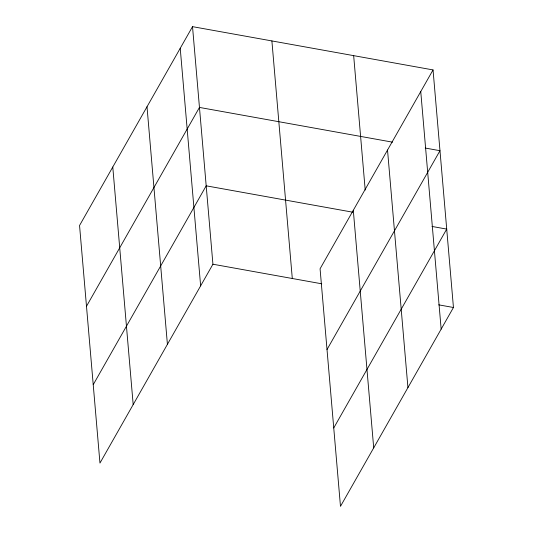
<?xml version="1.0" encoding="UTF-8"?>
<svg xmlns="http://www.w3.org/2000/svg" width="533" height="533" viewBox="0 0 533 533"><rect width="100%" height="100%" fill="white"/><g stroke="black" fill="none" stroke-linecap="round" stroke-linejoin="round"><path stroke-width="0.8" d="M192.52 26.65L79.55 225.506L99.957 463.077L212.927 264.221L192.52 26.65L433.043 69.923L453.45 307.494L340.48 506.35L320.073 268.779L433.043 69.923M86.493 306.282L199.455 107.426L392.521 142.158M93.228 384.679L206.191 185.824L352.619 212.167M327.015 349.555L439.978 150.699L425.247 148.047M333.745 427.952L446.714 229.097L431.983 226.445M212.927 264.221L321.739 283.796M438.719 304.843L453.45 307.494M420.75 91.556L441.157 329.127M387.524 150.04L407.938 387.611M353.665 55.645L365.212 190.061M353.299 210.295L373.706 447.867M271.89 40.928L292.297 278.499M180.227 48.283L200.635 285.855M147.008 106.767L167.415 344.338M112.776 167.022L133.183 404.594"/></g></svg>
